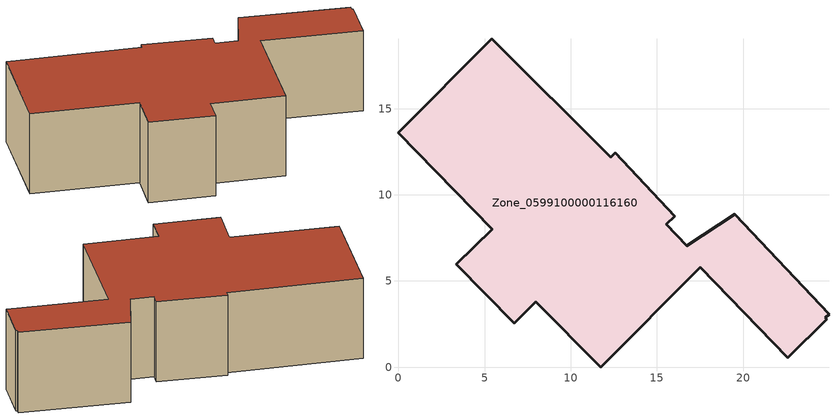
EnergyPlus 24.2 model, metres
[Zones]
Zone_0599100000116160
 floor ground (C_G): 24.79,2.87 24.86,2.79 22.6,0.55 17.51,5.79 11.75,0 7.98,3.8 6.71,2.54 3.34,5.98 5.44,8.01 0,13.62 5.42,19.05 12.31,12.2 12.58,12.46 16.04,8.77 15.53,8.29 16.73,7.05 19.51,8.87 24.99,3.08 z0
 wall outside (C_F): 12.31,12.2 5.42,19.05 0,13.62 5.44,8.01 3.34,5.98 6.71,2.54 7.98,3.8 11.75,0 17.51,5.79 22.6,0.55 24.86,2.79 24.79,2.87 24.99,3.08 19.51,8.87 16.73,7.05 15.53,8.29 16.04,8.77 12.58,12.46 12.31,12.2 z0:6.36
 roof outside (C_R): 24.99,3.08 19.51,8.87 16.73,7.05 15.53,8.29 16.04,8.77 12.58,12.46 12.31,12.2 5.42,19.05 0,13.62 5.44,8.01 3.34,5.98 6.71,2.54 7.98,3.8 11.75,0 17.51,5.79 22.6,0.55 24.86,2.79 24.79,2.87 z6.36
[BUILDING]
Pand.0599100000116160: North Axis=0; Terrain=City; Loads Convergence Tolerance Value=0.04; Temperature Convergence Tolerance Value=0.4; Solar Distribution=FullExterior; Maximum Number of Warmup Days=25; Minimum Number of Warmup Days=1
[Site:Location]
Rotterdam.The.Hague.AP_ZH_NLD Design_Conditions: Latitude=51.96; Longitude=4.45; Time Zone=1; Elevation=-4.5
[SITE:GROUNDTEMPERATURE:BUILDINGSURFACE]
18, 18, 18, 18, 18, 18, 18, 18, 18, 18, 18, 18
[MATERIAL] Thermal Absorptance=0.9; Solar Absorptance=0.7; Visible Absorptance=0.7
Name | Roughness | Thickness | Conductivity | Density | Specific Heat
G.D.1965 | MediumSmooth | 0.15 | 1 | 540 | 1210
F.D.1965 | Rough | 0.3 | 0.857143 | 1920 | 840
R.D.1965 | MediumRough | 0.2 | 0.08 | 1500 | 1000
[CONSTRUCTION]
C_G: G.D.1965
C_F: F.D.1965
C_R: R.D.1965
[ZONE]
Zone_0599100000116160: Type=1; Multiplier=1; Ceiling Height=Autocalculate; Volume=Autocalculate; Floor Area=autocalculate; Part of Total Floor Area=Yes
[ZONEINFILTRATION:DESIGNFLOWRATE]
Infil_Zone_0599100000116160: Zone or ZoneList or Space or SpaceList=Zone_0599100000116160; Schedule=AlwaysOn; Design Flow Rate Calculation Method=Flow/Area; Flow Rate per Floor Area=0.0042; Constant Term Coefficient=1; Temperature Term Coefficient=0; Velocity Term Coefficient=0; Velocity Squared Term Coefficient=0
[HVACTEMPLATE:ZONE:IDEALLOADSAIRSYSTEM]
Zone_0599100000116160: Maximum Heating Supply Air Temperature=50; Minimum Cooling Supply Air Temperature=13; Maximum Heating Supply Air Humidity Ratio=0.0156; Minimum Cooling Supply Air Humidity Ratio=0.0077; Heating Limit=NoLimit; Cooling Limit=NoLimit; Dehumidification Control Type=ConstantSensibleHeatRatio; Cooling Sensible Heat Ratio=0.7; Dehumidification Setpoint=60; Humidification Control Type=None; Humidification Setpoint=30; Outdoor Air Method=None; Outdoor Air Flow Rate per Person=0.00944; Outdoor Air Flow Rate per Zone Floor Area=0; Outdoor Air Flow Rate per Zone=0; Demand Controlled Ventilation Type=None; Outdoor Air Economizer Type=NoEconomizer; Heat Recovery Type=None; Sensible Heat Recovery Effectiveness=0.7; Latent Heat Recovery Effectiveness=0.65
[ZONECONTROL:THERMOSTAT]
ThermostatControl_Zone_0599100000116160: Zone or ZoneList=Zone_0599100000116160; Control Type Schedule=DualSetpointControlType; Control 1=Thermostat_Zone_0599100000116160; Temperature Difference Between Cutout And Setpoint=0
[THERMOSTATSETPOINT:DUALSETPOINT]
Thermostat_Zone_0599100000116160: Heating Setpoint Temperature Schedule=HeatingSetpoint_Zone_0599100000116160; Cooling Setpoint Temperature Schedule=CoolingSetpoint_Zone_0599100000116160
[SCHEDULE:COMPACT]
HeatingSetpoint_Zone_0599100000116160: Through: 12/31, For: AllDays, Until: 24:00, 21
CoolingSetpoint_Zone_0599100000116160: Through: 12/31, For: AllDays, Until: 24:00, 24
DualSetpointControlType: Through: 12/31, For: AllDays, Until: 24:00, 4
AlwaysOn: Through: 12/31, For: AllDays, Until: 24:00, 1
